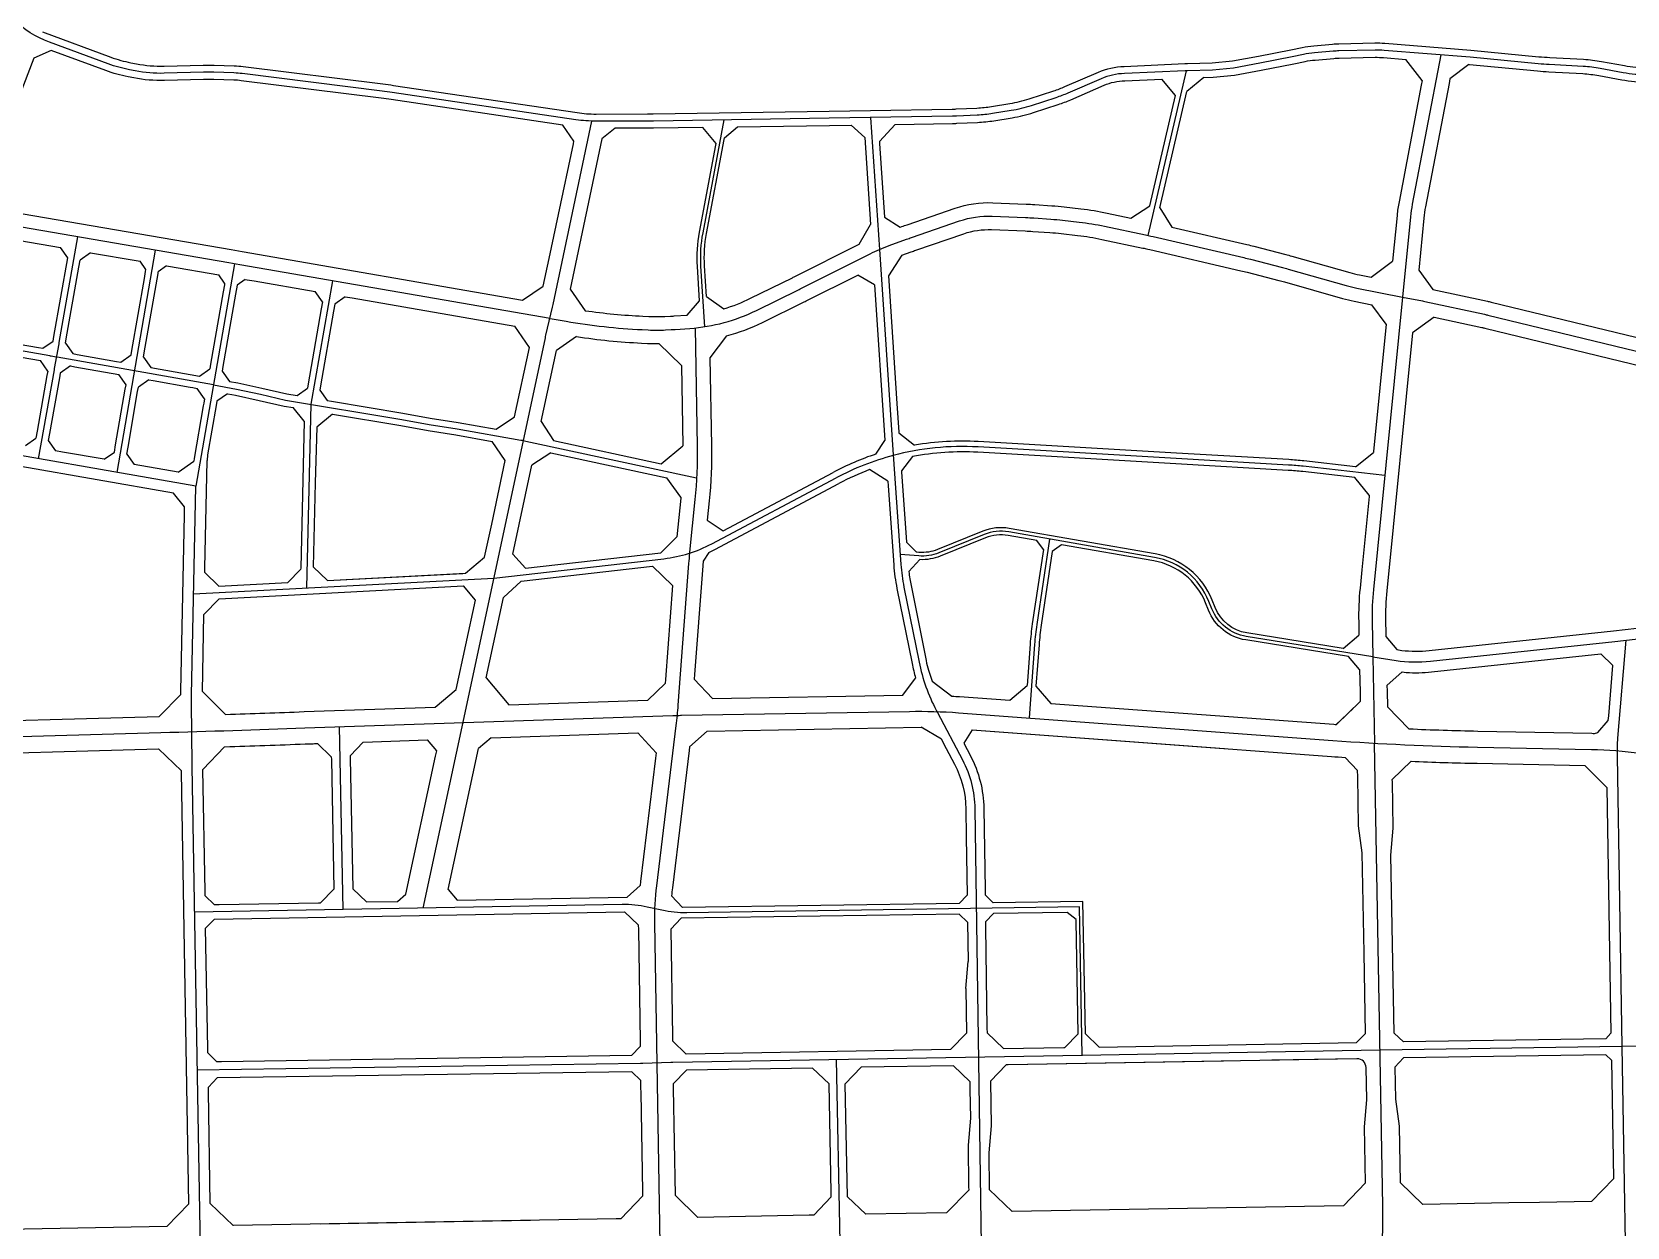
# Model space of a CAD drawing. Extents: x 529262 to 576451, y 2694391 to 2717535.
# Drawn here: x 543685 to 545462, y 2709663 to 2710996 of the extents above; entities that cross this region are included whole.
import ezdxf

# ---------------------------------------------------------------- set-up
doc = ezdxf.new("R2010")
doc.units = 0
doc.layers.add('RD-中线', color=40, linetype='Continuous')
doc.layers.add('RD-红线', color=7, linetype='Continuous')

msp = doc.modelspace()

# ---------------------------------------------------------------- linework, layer by layer
at = {"layer": 'RD-中线', "linetype": 'Continuous'}
for points in [[(545484.942, 2710947.673, -0.04544068), (545457.846, 2710950.141), (545432.381, 2710954.818, 0.03187288), (545413.409, 2710957.065), (545375.646, 2710959.114, -0.01028433), (545363.34, 2710960.035), (545287.517, 2710967.285), (545191.603, 2710974.982, 0.02549476), (545181.416, 2710975.278), (545141.202, 2710974.398, 0.015906), (545134.851, 2710974.056), (545113.861, 2710972.257, 0.03045046), (545101.822, 2710970.482), (545089.212, 2710967.831), (545053.196, 2710960.723), (545023.683, 2710955.341), (545000.416, 2710953.106), (544972.509, 2710952.334, 0.00424259), (544969.966, 2710952.242), (544902.133, 2710949.213, 0.09541727), (544876.29, 2710943.458), (544839.084, 2710927.316, -0.02357731), (544825.863, 2710922.306), (544798.343, 2710913.336, -0.03857795), (544775.882, 2710907.889), (544755.243, 2710904.54, -0.02876402), (544738.091, 2710902.762), (544714.927, 2710901.7, -0.0074924), (544710.434, 2710901.561), (544573.196, 2710899.387), (544573.196, 2710899.387), (544377.241, 2710896.283, -0.0033508), (544370.54, 2710896.222), (544313.338, 2710896.083, -0.03749211), (544290.934, 2710897.71), (544086.275, 2710928.11, 0.00579318), (544074.818, 2710929.677), (543918.985, 2710949.145, 0.02296042), (543909.834, 2710949.864), (543887.492, 2710950.59, 0.01467812), (543875.752, 2710950.626), (543832.142, 2710949.481, -0.05435405), (543799.736, 2710952.156), (543793.354, 2710953.39, -0.04094143), (543769.737, 2710959.997), (543704.306, 2710984.226, -0.1005191), (543663.709, 2711009.396)], [(543692.106, 2710519.685), (543709.613, 2710618.869, -0.0011648), (543709.859, 2710620.245), (543714.837, 2710647.7, 0.00145837), (543715.145, 2710649.423), (543735.771, 2710767.089)], [(544644.435, 2710523.405, 0.05719559), (544580.749, 2710498.424)], [(544852.04, 2710020.128), (544414.312, 2710013.639, -0.05786213), (544386.771, 2710016.424), (544370.447, 2710020.012, 0.058625), (544342.541, 2710022.791), (543865.936, 2710014.276)], [(544855.234, 2709854.635), (544398.862, 2709846.798, 0.00447588), (544396.714, 2709846.742), (544365.275, 2709845.639, -0.00503205), (544362.86, 2709845.579), (543868.919, 2709838.196)]]:
    msp.add_lwpolyline(points, format="xyb", dxfattribs=at)
at = {"layer": 'RD-中线', "linetype": 'Continuous', "flags": 128}
for points in [[(545254.683, 2710969.92), (545222.919, 2710803.451, 0.02331533), (545220.89, 2710789.617), (545211.993, 2710700.06)], [(544165.073, 2710226.156), (544256.795, 2710654.714, -0.00496497), (544257.447, 2710657.621), (544264.756, 2710688.736, 0.00542116), (544265.465, 2710691.911), (544308.771, 2710896.072)], [(544434.519, 2710667.006), (544430.256, 2710734.518, -0.0620481), (544432.511, 2710771.536), (544456.065, 2710897.532)], [(545211.993, 2710700.06), (545179.598, 2710373.986, 0.02984748), (545178.19, 2710338.228), (545178.992, 2710298.772)], [(544423.579, 2710665.614), (544426.018, 2710533.917, -0.0298559), (544423.562, 2710474.309), (544417.608, 2710415.494, 0.00050674), (544417.507, 2710414.486, 0.00050674)], [(543886.815, 2710602.097), (543912.709, 2710597.436), (543939.423, 2710591.7), (543967.202, 2710585.242), (544096.951, 2710563.687), (544127.424, 2710558.055), (544158.36, 2710553.218), (544229.537, 2710540.571, -0.00922519), (544234.967, 2710539.502), (544425.411, 2710498.362)], [(543867.195, 2710489.102), (543586.447, 2710538.141, -0.00759559), (543582.866, 2710538.823), (543544.775, 2710546.676)], [(545192.219, 2710501.027), (545101.481, 2710511.344, 0.01384047), (545084.936, 2710512.763), (544959.851, 2710520.008), (544738.963, 2710532.941, 0.07967529), (544644.435, 2710523.405)], [(544643.986, 2710529.734), (544653.046, 2710402.029, 0.03194871), (544656.474, 2710376.727), (544673.291, 2710293.155, 0.07181026), (544692.456, 2710239.31), (544693.643, 2710237.059)], [(544442.302, 2710424.919), (544580.749, 2710498.424, -0.05719562)], [(543883.419, 2709053.54), (543873.535, 2709590.813, 0.00082388), (543873.515, 2709591.802), (543871.605, 2709679.856, -0.00118837), (543871.577, 2709681.282), (543863.184, 2710176.749, -0.00197055), (543863.153, 2710179.114), (543862.535, 2710247.392, -0.00721273), (543862.581, 2710256.046), (543867.195, 2710489.102)], [(545178.992, 2710298.772), (545037.926, 2710321.705, -0.26276421), (544999.55, 2710352.426), (544996.187, 2710360.801, 0.25964775), (544935.705, 2710409.801), (544773.143, 2710438.179, 0.14006092), (544745.823, 2710435.286), (544695.279, 2710414.875, -0.11475902), (544672.898, 2710411.372), (544652.275, 2710412.885)], [(544818.635, 2710430.237), (544804.435, 2710334.939, 0.01853122), (544801.976, 2710312.845), (544795.911, 2710230.803)], [(544199.436, 2710386.713), (544388.992, 2710408.374, 0.0938494), (544442.302, 2710424.919)], [(544417.507, 2710414.486, 0.005827), (544416.492, 2710402.876), (544404.552, 2710245.107, -0.00574204), (544403.553, 2710233.667, -0.00574204)], [(542903.502, 2710311.08), (543451.582, 2710210.559, 0.05235837), (543514.056, 2710205.753), (543828.214, 2710214.505, 0.00267531), (543988.643, 2710219.829), (544398.885, 2710233.512, -0.00200272), (544403.689, 2710233.653, -0.00200272)], [(544403.553, 2710233.667, -0.00572328), (544402.297, 2710222.29), (544380.517, 2710043.765, 0.03447852), (544378.35, 2710002.497), (544384.253, 2709643.819)], [(544403.689, 2710233.653, -0.00200059), (544408.49, 2710233.756), (544662.65, 2710238.161)], [(544662.65, 2710238.161, -0.02273281), (544717.159, 2710236.627), (545134.255, 2710205.783, 0.01345122), (545295.463, 2710198.214), (545422.694, 2710195.668, -0.027271), (545477.044, 2710191.609, -0.00116986), (545478.9, 2710191.364), (545711.401, 2710160.08, 0.01533597), (545741.903, 2710156.925), (546082.349, 2710132.23)], [(544693.643, 2710237.059), (544721.618, 2710184.015, -0.11828569), (544735.463, 2710129.76), (544750.555, 2709079.374)], [(545451.772, 2710208.414, 0.02491739), (545451.118, 2710188.503), (545456.633, 2709864.524)]]:
    msp.add_lwpolyline(points, format="xyb", dxfattribs=at)
at = {"layer": 'RD-中线'}
for points in [[(544928.629, 2710768.715), (544971.236, 2710952.294)], [(544262.103, 2710676.059), (543916.22, 2710735.948), (543904.039, 2710738.093), (543590.569, 2710792.111), (543589.918, 2710792.231)], [(545456.633, 2709864.524), (545187.103, 2709860.353)], [(545719.354, 2709868.59), (545456.633, 2709864.524)]]:
    msp.add_lwpolyline(points, dxfattribs=at)
at = {"layer": 'RD-中线', "linetype": 'Continuous', "flags": 128}
for points in [[(544619.316, 2710900.118), (544629.107, 2710753.115)], [(543779.722, 2710504.381), (543822.505, 2710752.143)], [(544629.107, 2710753.115), (544643.986, 2710529.734)], [(543910.239, 2710737.001), (543867.195, 2710489.102)], [(544019.482, 2710718.068), (543995.6, 2710580.524)], [(543995.6, 2710580.524), (543990.609, 2710375.77)], [(543864.821, 2710369.179), (544199.436, 2710386.713)], [(545460.795, 2710317.372), (545451.772, 2710208.414)], [(545178.992, 2710298.772), (545180.949, 2710202.511)], [(544027.12, 2710221.112), (544031.066, 2710017.226)], [(544120.7, 2710018.827), (544165.073, 2710226.156)], [(545456.633, 2709864.524), (545471.857, 2708970.226)], [(544585.477, 2709646.492), (544581.44, 2709849.933)]]:
    msp.add_lwpolyline(points, dxfattribs=at)
at = {"layer": 'RD-中线'}
for points in [[(544618.782, 2710748.296, -0.02879222), (544639.912, 2710757.418), (544659.402, 2710764.532, -0.00472934), (544664.751, 2710766.427), (544718.325, 2710784.84, -0.09284117), (544754.753, 2710790.193), (544792.062, 2710788.728, -0.00754087), (544801.097, 2710788.237), (544820.2, 2710786.908, -0.01095246), (544833.287, 2710785.71), (544851.7, 2710783.616, -0.0238271), (544879.907, 2710779.039), (544925.765, 2710769.336, -0.00488441), (544931.487, 2710768.067), (544933.99, 2710767.486)], [(544933.99, 2710767.486), (545035.247, 2710743.985, -0.00643079), (545042.741, 2710742.144), (545078.158, 2710732.958, -0.00544597), (545084.465, 2710731.249), (545149.341, 2710712.905, 0.02025961), (545161.158, 2710710.075), (545211.993, 2710700.06)], [(544262.103, 2710676.059), (544279.932, 2710673, 0.03050774), (544364.769, 2710663.722), (544371.496, 2710663.399, 0.02407608), (544390.746, 2710663.403), (544396.949, 2710663.703, 0.00551519), (544401.353, 2710663.965), (544417.883, 2710665.131, 0.09705971), (544492.143, 2710685.198), (544538.79, 2710708.16, 0.00266729), (544540.699, 2710709.113), (544618.782, 2710748.296, -0.01424582)], [(545211.993, 2710700.06), (545234.195, 2710695.685, -0.00446922), (545236.821, 2710695.143), (545303.416, 2710680.781, -0.0065006), (545307.217, 2710679.91), (545495.667, 2710634.11), (545768.724, 2710566.011)], [(543886.814, 2710602.098), (543712.795, 2710632.933, -0.00177677), (543711.746, 2710633.123), (543706.121, 2710634.161, 0.00248969), (543704.65, 2710634.425), (543579.398, 2710656.251, 0.00015078), (543579.101, 2710656.303), (543564.682, 2710658.807)], [(545178.992, 2710298.772), (545204.782, 2710294.876, 0.06415831), (545243.11, 2710294.039), (545448.571, 2710315.969), (545733.87, 2710348.713)]]:
    msp.add_lwpolyline(points, format="xyb", dxfattribs=at)
at = {"layer": 'RD-中线', "linetype": 'Continuous'}
msp.add_lwpolyline([(543862.528, 2710215.5), (543862.523, 2710215.759)], dxfattribs=at)
at = {"layer": 'RD-中线', "flags": 128}
msp.add_lwpolyline([(545235.348, 2709073.097), (545235.348, 2709223.587, 0.09316551), (545221.698, 2709296.206), (545206.826, 2709334.37, -0.08911467), (545193.202, 2709403.775), (545189.635, 2709625.774, -0.00676317), (545189.628, 2709628.479), (545190.236, 2709683.832, 0.00724134), (545190.225, 2709686.728), (545180.949, 2710202.511)], format="xyb", dxfattribs=at)
for points in [[(544855.019, 2709854.493), (544852.04, 2710020.136)], [(545039.287, 2709857.795), (544855.234, 2709854.635)], [(545187.103, 2709860.333), (545039.287, 2709857.795)]]:
    msp.add_lwpolyline(points, dxfattribs=at)
at = {"layer": 'RD-红线'}
msp.add_line((545160.938, 2709868.901), (545170.764, 2709879.08), dxfattribs=at)
at = {"layer": 'RD-红线', "linetype": 'Continuous'}
msp.add_line((545204.088, 2709805.716), (545208.127, 2709775.784), dxfattribs=at)
for points in [[(543696.313, 2710995.716), (543772.515, 2710967.5, 0.04094143), (543794.873, 2710961.245), (543801.254, 2710960.011, 0.05435405), (543831.932, 2710957.479), (543875.542, 2710958.623, -0.01467812), (543887.751, 2710958.585), (543910.094, 2710957.86, -0.02296042), (543919.977, 2710957.084), (544075.81, 2710937.615, -0.00579318), (544087.45, 2710936.024), (544292.109, 2710905.623, 0.03749211), (544313.319, 2710904.083), (544370.521, 2710904.222, 0.0033508), (544377.115, 2710904.282), (544573.069, 2710907.386), (544573.07, 2710907.386), (544619.189, 2710908.117), (544710.307, 2710909.56, 0.0074924), (544714.56, 2710909.692), (544737.724, 2710910.753, 0.02876402), (544753.962, 2710912.437), (544774.601, 2710915.785, 0.03857795), (544795.864, 2710920.943), (544823.384, 2710929.912, 0.02357731), (544835.9, 2710934.655), (544873.106, 2710950.797, -0.09520754), (544901.838, 2710957.208), (544969.609, 2710960.234, -0.00424259), (544972.288, 2710960.331), (544999.923, 2710961.096), (545022.581, 2710963.272), (545051.704, 2710968.583), (545087.614, 2710975.67), (545100.176, 2710978.311, -0.03045046), (545113.177, 2710980.228), (545134.168, 2710982.027, -0.015906), (545141.027, 2710982.396), (545181.241, 2710983.276, -0.02549476), (545192.243, 2710982.956), (545288.217, 2710975.255), (545364.102, 2710967.999, 0.01028433), (545376.079, 2710967.102), (545413.842, 2710965.053, -0.03187288), (545433.826, 2710962.686), (545459.291, 2710958.009, 0.04544068), (545484.942, 2710955.673)], [(545233.955, 2710941.321), (545215.909, 2710965.005, 0.44635179)], [(544959.184, 2710924.694), (544943.903, 2710943.07, 0.49653116)], [(544990.488, 2710944.828), (544971.559, 2710929.358, 0.34115341)], [(545286.098, 2710959.373), (545264.852, 2710943.186, 0.38278945)], [(544288.724, 2710873.853), (544276.255, 2710891.803, 0.43236019)], [(544447.11, 2710871.397), (544432.128, 2710889.152, 0.47427913)], [(544646.791, 2710892.552), (544629.116, 2710873.358, 0.42913359)], [(543877.02, 2710586.603), (543868.912, 2710598.161, 0.41320134)], [(543902.41, 2710592.177), (543890.786, 2710584.046, 0.41603276)], [(544650.748, 2710548.585), (544668.319, 2710534.809, 0.44619284)], [(543847.561, 2710504.713), (543864.921, 2710516.923, 0.41450905)], [(544665.789, 2710522.141), (544653.665, 2710506.35, 0.37960861)], [(545159.766, 2710510.756), (545179.712, 2710526.861, 0.41837621)], [(545174.966, 2710479.091), (545159.088, 2710498.755, 0.41006313)], [(543854.739, 2710466.192), (543842.323, 2710481.265, 0.37004024)], [(545193.532, 2710321.547), (545205.834, 2710307.096, 0.35650389)], [(545446.432, 2710289.337), (545433.2, 2710302.26, 0.47070522)], [(544371.043, 2710250.594), (544390.32, 2710269.073, 0.38267014)], [(544422.774, 2710273.864), (544443.063, 2710252.358, 0.44168382)], [(545211.679, 2710282.181), (545194.641, 2710267.015, 0.46092072)], [(543826.298, 2710232.459), (543850.597, 2710256.955, 0.400326)], [(543874.666, 2710260.182), (543900.477, 2710234.7, 0.4296672)], [(544380.443, 2710191.792), (544359.924, 2710214.203, 0.46029864)], [(544437.056, 2710216.248), (544417.55, 2710198.673, 0.37413976)], [(544698.165, 2710207.049), (544675.619, 2710220.383, 0.28290566)], [(543851.265, 2710171.858), (543825.572, 2710196.425, 0.41741388)], [(543899.428, 2710198.647), (543875.245, 2710173.237, 0.40965428)], [(544018.267, 2710187.589), (544002.77, 2710202.29, 0.41831707)], [(544053.746, 2710203.99), (544039.249, 2710188.708, 0.41012192)], [(544135.757, 2710194.301), (544125.645, 2710206.388, 0.48768298)], [(544196.5, 2710208.752), (544182.332, 2710196.899, 0.34437244)], [(544006.393, 2710024.786), (544021.122, 2710040.074, 0.41464954)], [(544042.12, 2710040.405), (544057.385, 2710025.697, 0.41377772)], [(544148.666, 2710039.597), (544158.623, 2710027.506, 0.48290212)], [(544347.799, 2710030.886), (544362.42, 2710044.067, 0.37398729)], [(543877.629, 2710032.497), (543887.806, 2710022.668, 0.41448485)], [(544091.896, 2710026.314), (544101.496, 2710034.22, 0.34870669)], [(543888.059, 2710006.67), (543878.239, 2709996.502, 0.41394232)], [(544360.387, 2710000.085), (544345.121, 2710014.836, 0.41462565)], [(544352.768, 2709854.429), (544362.617, 2709864.592, 0.41465661)], [(544398.52, 2709870.807), (544413.775, 2709856.056, 0.41442218)], [(543880.596, 2709857.353), (543890.744, 2709847.523, 0.41362994)], [(543891.089, 2709829.526), (543881.24, 2709819.358, 0.41479743)], [(544363.242, 2709826.597), (544353.094, 2709836.432, 0.41377065)], [(544414.05, 2709838.058), (544399.31, 2709822.813, 0.41400498)], [(545422.581, 2709691.759), (545447.14, 2709717.181, 0.4140753)], [(544340.798, 2709672.503), (544365.36, 2709697.911, 0.41394463)], [(544401.353, 2709698.627), (544426.811, 2709674.043, 0.41479164)], [(544704.035, 2709679.153), (544728.571, 2709704.508, 0.41302376)], [(544751.565, 2709705.102), (544777, 2709680.465, 0.41512955)], [(545146.203, 2709686.924), (545170.761, 2709712.37, 0.41435688)], [(545209.256, 2709713.019), (545234.689, 2709688.472, 0.41407026)], [(543834.897, 2709663.687), (543859.443, 2709689.106, 0.41388856)], [(543883.438, 2709689.57), (543908.869, 2709664.997, 0.41434176)], [(544555.849, 2709676.421), (544575.476, 2709696.815, 0.41462611)], [(544593.474, 2709697.09), (544613.839, 2709677.49, 0.41380113)]]:
    msp.add_lwpolyline(points, format="xyb", dxfattribs=at)
at = {"layer": 'RD-红线'}
for points in [[(543686.855, 2710966.379), (543645.27, 2710858.603), (543636.518, 2710835.918)], [(543706.058, 2710975.046), (543686.855, 2710966.379)], [(544930.633, 2710801.677), (544959.184, 2710924.694)], [(544941.451, 2710799.631), (544971.559, 2710929.358)], [(544319.9, 2710876.247), (544284.381, 2710708.797)], [(545138.185, 2710223.543), (545156.989, 2710241.382)], [(545167.14, 2710080.565), (545163.101, 2710110.498), (545162.109, 2710165.65), (545161.994, 2710172.059)], [(545199.191, 2710078.022), (545201.651, 2710108.072), (545200.718, 2710159.935), (545200.685, 2710161.789), (545200.677, 2710162.247)], [(545202.76, 2709879.572), (545199.191, 2710078.022)], [(545213.008, 2709869.755), (545202.76, 2709879.572)], [(545438.473, 2709873.244), (545213.008, 2709869.755)], [(545012.48, 2709848.334), (544772.519, 2709844.213)], [(545203.443, 2709841.578), (545213.287, 2709851.757)], [(545203.443, 2709841.578), (545204.088, 2709805.716)], [(545438.798, 2709855.247), (545213.287, 2709851.757)], [(545169.633, 2709775.127), (545172.093, 2709805.176)], [(544753.548, 2709775.928), (544750.979, 2709745.888)]]:
    msp.add_lwpolyline(points, dxfattribs=at)
for points in [[(544276.255, 2710891.803), (544085.099, 2710920.197, 0.00579318), (544073.827, 2710921.738), (543917.994, 2710941.207, 0.02296042), (543909.575, 2710941.868), (543887.232, 2710942.594, 0.01467812), (543875.962, 2710942.629), (543832.352, 2710941.484, -0.05435405), (543798.218, 2710944.302), (543791.836, 2710945.535, -0.04094143), (543766.96, 2710952.495), (543706.058, 2710975.046)], [(544432.128, 2710889.152), (544377.368, 2710888.284, -0.0033508), (544370.56, 2710888.222), (544334.537, 2710888.134)], [(544612.786, 2710877.771), (544597.582, 2710891.773, 0.3994493)], [(544334.537, 2710888.134), (544319.9, 2710876.247, 0.35355165)], [(544652.15, 2710777.853), (544654.259, 2710778.623, -0.00472934), (544659.876, 2710780.613), (544713.449, 2710799.026, -0.09284117), (544755.342, 2710805.182), (544792.65, 2710803.716, -0.00754087), (544802.137, 2710803.2), (544821.241, 2710801.872, -0.01095246), (544834.982, 2710800.614), (544853.394, 2710798.52, -0.0238271), (544883.012, 2710793.714), (544909.373, 2710788.136)], [(544909.373, 2710788.136), (544930.633, 2710801.677, 0.40850267)], [(544634.721, 2710789.201), (544652.15, 2710777.853, 0.499895)], [(544941.451, 2710799.631), (544954.915, 2710778.028, 0.41421356)], [(544606.596, 2710758.964), (544619.229, 2710781.049, 0.30173782)], [(544654.16, 2710746.651), (544664.545, 2710750.441, -0.00472934), (544669.627, 2710752.242), (544723.201, 2710770.655, -0.09284117), (544754.164, 2710775.205), (544791.473, 2710773.74, -0.00754087), (544800.056, 2710773.273), (544819.16, 2710771.945, -0.01095246), (544831.592, 2710770.806), (544850.005, 2710768.712, -0.0238271), (544876.802, 2710764.364), (544922.66, 2710754.661, -0.00488441), (544928.096, 2710753.455), (544930.599, 2710752.874), (545031.856, 2710729.373, -0.00643079), (545038.975, 2710727.624), (545074.392, 2710718.438, -0.00544597), (545080.384, 2710716.814), (545145.26, 2710698.471, 0.02025961), (545158.258, 2710695.358), (545177.886, 2710691.491)], [(544954.915, 2710778.028), (545038.639, 2710758.597, -0.00643079), (545046.507, 2710756.664), (545081.924, 2710747.478, -0.00544597), (545088.547, 2710745.683), (545153.422, 2710727.339, 0.02025961), (545164.057, 2710724.792), (545177.105, 2710722.221)], [(543724.551, 2710743.625), (543716.4, 2710755.206, 0.41505977)], [(543749.906, 2710749.432), (543738.358, 2710741.304, 0.41336786)], [(544455.581, 2710687.026, 0.04348306), (544485.518, 2710698.655), (544532.165, 2710721.618, 0.0026971), (544533.951, 2710722.509), (544606.596, 2710758.964)], [(544654.16, 2710746.651), (544639.096, 2710723.516, 0.33342667)], [(543811.693, 2710730.665), (543805.168, 2710739.91, 0.41431467)], [(543834.732, 2710734.815), (543825.49, 2710728.292, 0.41411247)], [(545177.105, 2710722.221), (545200.874, 2710739.867, 0.44247169)], [(545230.05, 2710730.093), (545245.736, 2710708.566, 0.381381)], [(543899.408, 2710715.542), (543892.885, 2710724.794, 0.41458681)], [(543922.446, 2710719.647), (543913.199, 2710713.133, 0.41407505)], [(544231.447, 2710696.59), (544254.424, 2710712.147, 0.40325152)], [(544458.803, 2710656.786, 0.04973915), (544498.767, 2710671.74), (544545.415, 2710694.702, 0.00264065), (544547.447, 2710695.716), (544604.907, 2710724.551)], [(544623.709, 2710713.795), (544604.907, 2710724.551, 0.5364077)], [(544008.307, 2710694.627), (544000.16, 2710706.191, 0.41435209)], [(544033.662, 2710700.39), (544022.103, 2710692.247, 0.41407505)], [(544284.381, 2710708.797), (544301.107, 2710684.85, 0.43386752)], [(544414.774, 2710679.949), (544428.689, 2710695.857, 0.41206579)], [(544436.413, 2710700.481), (544455.581, 2710687.026, 0.48038724)], [(545245.736, 2710708.566), (545306.578, 2710695.444, -0.0065006), (545310.76, 2710694.486), (545484.407, 2710652.284)], [(544301.107, 2710684.85, 0.02361629), (544365.487, 2710678.705), (544372.215, 2710678.382, 0.02407608), (544390.021, 2710678.385), (544396.224, 2710678.686, 0.00551519), (544400.298, 2710678.928), (544414.774, 2710679.949)], [(545193.922, 2710669.891), (545177.886, 2710691.491, 0.38650902)], [(545247.204, 2710677.559), (545223.085, 2710659.986, 0.44782649)], [(545247.204, 2710677.559), (545300.253, 2710666.119, -0.0065006), (545303.675, 2710665.334), (545492.081, 2710619.545), (545744.048, 2710556.705), (545746.737, 2710556.035)], [(544239.102, 2710643.722), (544222.957, 2710667.614, 0.42580002)], [(543696.753, 2710642.907), (543708.32, 2710651.032, 0.41391818)], [(543722.095, 2710648.532), (543730.2, 2710636.958, 0.41367384)], [(544291.599, 2710655.926), (544269.057, 2710640.336, 0.3964477)], [(544291.599, 2710655.926, 0.02547333), (544364.05, 2710648.739)], [(544364.05, 2710648.739), (544370.777, 2710648.416, 0.0143583), (544383.121, 2710648.179)], [(544408.354, 2710623.643), (544383.121, 2710648.179, 0.41157404)], [(544458.803, 2710656.786), (544440.202, 2710632.155, 0.34550691)], [(543702.274, 2710617.561), (543694.143, 2710629.151, 0.41485305)], [(543727.646, 2710623.193), (543716.053, 2710615.084, 0.41440946)], [(543783.683, 2710627.481), (543795.282, 2710635.626, 0.41549883)], [(543809.052, 2710633.097), (543817.162, 2710621.549, 0.41292946)], [(543789.496, 2710602.122), (543781.387, 2710613.67, 0.41292946)], [(543814.866, 2710607.738), (543803.267, 2710599.593, 0.41549883)], [(543871.239, 2710611.967), (543882.837, 2710620.102, 0.41522651)], [(543896.602, 2710617.546), (543904.683, 2710605.993, 0.4123967)], [(543980.099, 2710590.195), (543991.59, 2710598.349, 0.41207775)], [(544005.426, 2710596.199), (544013.64, 2710584.623, 0.41635261)], [(543988.136, 2710561.588), (543975.599, 2710576.751, 0.3737063)], [(544019.434, 2710569.469), (544001.98, 2710555.037, 0.45591528)], [(544201.837, 2710552.602), (544222.587, 2710566.557, 0.40400127)], [(544252.148, 2710561.332), (544265.949, 2710539.971, 0.41365504)], [(543677.463, 2710534.425), (543689.032, 2710542.538, 0.41369259)], [(543702.829, 2710540.164), (543710.956, 2710528.575, 0.41473472)], [(544212.117, 2710517.635), (544197.664, 2710539.124, 0.42450014)], [(544385.794, 2710514.082), (544410.013, 2710534.001, 0.48369013)], [(544625.018, 2710524.922), (544635.274, 2710540.16, 0.34192733)], [(543764.999, 2710519.135), (543776.574, 2710527.284, 0.4147814)], [(543790.358, 2710524.837), (543798.492, 2710513.284, 0.41364595)], [(543880.388, 2710524.167), (543879.763, 2710517.662, 0.03804978)], [(544263.086, 2710526.266), (544241.684, 2710512.439, 0.41477231)], [(544407.739, 2710476.882), (544392.06, 2710498.405, 0.38124108)], [(544638.452, 2710494.692), (544618.205, 2710507.669, 0.50169144)], [(544437.318, 2710451.332), (544454.884, 2710439.524, 0.59934573)], [(544385.66, 2710415.039), (544403.288, 2710432.895, 0.35265166)], [(544659.317, 2710426.684), (544670.408, 2710415.565, 0.37262149)], [(544811.824, 2710418.457), (544804.47, 2710428.649, 0.40693515)], [(544167.841, 2710392.067), (544189.128, 2710410.222, 0.33906473)], [(544220.492, 2710413.422), (544234.68, 2710397.786, 0.51282498)], [(544439.082, 2710415.284), (544432.744, 2710405.591, 0.2572533)], [(544832.062, 2710423.833), (544821.612, 2710416.293, 0.42152963)], [(543877.294, 2710392.945), (543893.076, 2710377.669, 0.43550658)], [(543969.897, 2710381.694), (543984.107, 2710396.308, 0.39191615)], [(543998.185, 2710399.349), (544013.966, 2710384.004, 0.43686816)], [(544398.602, 2710378.508), (544376.389, 2710399.888, 0.47081638)], [(544674.135, 2710407.29), (544661.841, 2710393.904, 0.45812793)], [(544178.854, 2710362.22), (544165.462, 2710377.923, 0.49357978)], [(544230.035, 2710383.164), (544210.156, 2710365.126, 0.32203)], [(543893.42, 2710363.668), (543876.365, 2710346.049, 0.39323638)], [(545205.834, 2710307.096), (545211.116, 2710306.132, 0.05582698), (545241.837, 2710305.972), (545447.25, 2710327.896), (545707.204, 2710357.731), (545710.276, 2710358.084)], [(545146.087, 2710308.174), (545163.491, 2710323.284, 0.46842595)], [(545211.679, 2710282.181), (545216.121, 2710281.571, 0.04370567), (545244.384, 2710282.107), (545433.2, 2710302.26)], [(545164.276, 2710284.658), (545151.686, 2710299.159, 0.36200263)], [(544191.006, 2710275.65), (544216.285, 2710245.432, 0.48768298)], [(544655.291, 2710256.036), (544669.447, 2710275.175, 0.49334099)], [(544687.799, 2710271.923), (544709.931, 2710255.149, 0.30322963)], [(544774.3, 2710250.45), (544793.578, 2710267.074, 0.41421906)], [(544133.885, 2710242.683), (544157.498, 2710262.437, 0.34437244)], [(544803.551, 2710266.336), (544820.175, 2710247.058, 0.41420806)], [(545138.299, 2710223.535), (545165.001, 2710248.985, 0.44042944)], [(545195.125, 2710243.206), (545218.975, 2710218.741, 0.39497483)], [(544732.6, 2710217.436), (544723.018, 2710202.798, 0.58925741)], [(545429.655, 2710214.421), (545441.338, 2710227.823, 0.32825983)], [(545161.994, 2710172.059), (545148.028, 2710186.753, 0.38901837)], [(545221.561, 2710182.587), (545200.677, 2710162.247, 0.43260355)], [(545439.717, 2710153.244), (545415.221, 2710177.814, 0.40340762)], [(544397.438, 2710032.641), (544409.568, 2710019.569, 0.44511137)], [(544717.983, 2710024.141), (544726.848, 2710033.27, 0.41407992)], [(544746.846, 2710033.574), (544755.978, 2710024.705, 0.41434722)], [(544408.29, 2710007.549), (544396.47, 2709995.353, 0.41469235)], [(544727.279, 2710003.273), (544718.147, 2710012.142, 0.41434722)], [(544756.143, 2710012.706), (544747.277, 2710003.577, 0.41407992)], [(544848.328, 2710004.103), (544848.292, 2710006.102), (544838.175, 2710013.922), (544838.181, 2710013.922, 0.41328891)], [(544708.37, 2709861.114), (544726.059, 2709879.37, 0.41339285)], [(544749.054, 2709879.866), (544767.362, 2709862.127, 0.41503475)], [(544835.845, 2709863.303), (544850.585, 2709878.571, 0.41445123)], [(544858.584, 2709878.684), (544873.839, 2709863.956, 0.41397593)], [(545438.473, 2709873.244), (545444.379, 2709879.346, 0.4146663)], [(544572.976, 2709822.832), (544554.67, 2709840.472, 0.41343193)], [(544608.663, 2709841.399), (544590.975, 2709823.045, 0.41499562)], [(544729.834, 2709825.427), (544711.527, 2709843.166, 0.41503475)], [(544770.519, 2709844.179), (544752.83, 2709825.923, 0.41339285)], [(545172.093, 2709805.176), (545171.447, 2709841.07, 0.41397553), (545161.277, 2709850.889), (545066.473, 2709849.261)], [(545444.89, 2709849.35), (545438.798, 2709855.247, 0.41376097)]]:
    msp.add_lwpolyline(points, format="xyb", dxfattribs=at)
at = {"layer": 'RD-红线', "linetype": 'Continuous', "flags": 128}
for points in [[(544990.488, 2710944.828), (545000.91, 2710945.117), (545024.785, 2710947.41), (545054.688, 2710952.863), (545090.809, 2710959.992), (545103.468, 2710962.654, -0.03045046), (545114.544, 2710964.287), (545135.534, 2710966.086, -0.015906), (545141.378, 2710966.4), (545181.591, 2710967.28, -0.02549476), (545190.963, 2710967.007), (545215.909, 2710965.005)], [(544646.791, 2710892.552), (544710.56, 2710893.562, 0.0074924), (544715.293, 2710893.708), (544738.457, 2710894.77, 0.02876402), (544756.524, 2710896.643), (544777.163, 2710899.992, 0.03857795), (544800.822, 2710905.73), (544828.342, 2710914.7, 0.02357731), (544842.268, 2710919.977), (544879.474, 2710936.119, -0.09566638), (544902.425, 2710941.218), (544943.903, 2710943.07)], [(545264.852, 2710943.186), (545263.855, 2710937.96), (545237.648, 2710800.611, 0.02336578), (545235.817, 2710788.134), (545230.05, 2710730.093)], [(545286.098, 2710959.373), (545286.816, 2710959.316), (545362.579, 2710952.072, 0.01028433), (545375.212, 2710951.125), (545412.976, 2710949.077, -0.03187288), (545430.936, 2710946.949), (545456.401, 2710942.272, 0.04544068), (545484.942, 2710939.673), (545522.902, 2710939.673, -0.05007007), (545541.19, 2710937.837), (545581.483, 2710929.665)], [(545233.955, 2710941.321), (545232.956, 2710936.085), (545208.19, 2710806.289, 0.02327193), (545205.964, 2710791.1), (545200.874, 2710739.867)], [(544428.689, 2710695.857), (544426.263, 2710734.266, -0.0620481), (544428.58, 2710772.271), (544446.735, 2710869.391), (544447.11, 2710871.397)], [(544436.413, 2710700.481), (544434.248, 2710734.771, -0.0620481), (544436.443, 2710770.801), (544456.019, 2710875.518), (544456.394, 2710877.524)], [(545223.085, 2710659.986), (545194.524, 2710372.503, 0.02984748), (545193.187, 2710338.533), (545193.45, 2710325.589), (545193.532, 2710321.547)], [(544440.202, 2710632.155), (544442.015, 2710534.213, -0.0298559), (544439.48, 2710472.697), (544437.318, 2710451.332)], [(545159.766, 2710510.756), (545102.159, 2710517.306, 0.01384047), (545085.283, 2710518.753), (544960.198, 2710525.998), (544739.313, 2710538.93, 0.05829738), (544668.319, 2710534.809)], [(544625.018, 2710524.922, 0.04218382), (544577.466, 2710504.606)], [(545159.088, 2710498.755), (545100.803, 2710505.382, 0.01384047), (545084.589, 2710506.773), (544959.504, 2710514.018), (544738.612, 2710526.951, 0.06230029), (544665.789, 2710522.141)], [(544618.205, 2710507.669, 0.0320251), (544584.031, 2710492.241)], [(544638.452, 2710494.692), (544638.821, 2710489.488), (544645.066, 2710401.462, 0.03194871), (544648.632, 2710375.149), (544665.448, 2710291.577, 0.02029913), (544669.447, 2710275.175)], [(544407.739, 2710476.882, -0.00049937), (544407.643, 2710475.92), (544403.288, 2710432.895)], [(545146.087, 2710308.174), (545038.568, 2710325.653, -0.26276421), (545003.262, 2710353.917), (544999.899, 2710362.291, 0.25964775), (544936.393, 2710413.741), (544773.831, 2710442.119, 0.14006092), (544744.325, 2710438.995), (544693.781, 2710418.584, -0.11475902), (544673.191, 2710415.361), (544670.834, 2710415.534), (544670.408, 2710415.565)], [(544804.47, 2710428.649), (544772.456, 2710434.238, 0.14006092), (544747.321, 2710431.577), (544696.777, 2710411.166, -0.10695281), (544674.268, 2710407.286)], [(544811.824, 2710418.457), (544799.49, 2710335.675, 0.01853122), (544796.99, 2710313.214), (544794.311, 2710276.986), (544793.578, 2710267.074)], [(544821.612, 2710416.293), (544809.381, 2710334.202, 0.01853122), (544806.962, 2710312.476), (544803.551, 2710266.336)], [(545151.686, 2710299.159), (545037.284, 2710317.756, -0.26276421), (544995.838, 2710350.936), (544992.475, 2710359.31, 0.25964775), (544935.017, 2710405.86), (544832.062, 2710423.833)], [(544661.841, 2710393.904, 0.02057364), (544664.317, 2710378.305), (544681.134, 2710294.733, 0.01433804), (544683.614, 2710284.007), (544687.799, 2710271.923)], [(544674.268, 2710407.286, -0.00126226), (544674.135, 2710407.29, -0.00126226)], [(545166.717, 2710396.06), (545164.671, 2710375.469, 0.02984748), (545163.193, 2710337.923), (545163.491, 2710323.284)], [(544709.931, 2710255.149, -0.0034673), (544718.483, 2710254.578), (544774.3, 2710250.45)], [(543900.477, 2710234.7, 0.00146133), (543987.997, 2710237.817), (544133.885, 2710242.683)], [(544820.175, 2710247.058), (545135.583, 2710223.734, 0.00021871), (545138.185, 2710223.543), (545138.299, 2710223.535)], [(544732.6, 2710217.436), (545132.928, 2710187.832, 0.00125398), (545148.028, 2710186.753)], [(545218.975, 2710218.741, 0.00644643), (545295.824, 2710216.211), (545423.054, 2710213.664, -0.00140575), (545425.966, 2710213.598), (545429.655, 2710214.421)], [(543899.428, 2710198.647, 0.00149685), (543989.29, 2710201.84), (543998.202, 2710202.138), (543999.729, 2710202.189), (544002.77, 2710202.29)], [(544417.55, 2710198.673), (544417.023, 2710194.355), (544398.385, 2710041.585, 0.00797441), (544397.438, 2710032.641)], [(544698.165, 2710207.049), (544698.241, 2710206.904), (544703.53, 2710196.875), (544712.773, 2710179.35, -0.11828569), (544725.464, 2710129.616), (544725.914, 2710098.325)], [(544723.018, 2710202.798), (544730.464, 2710188.68, -0.11828569), (544745.462, 2710129.903), (544746.76, 2710039.576), (544746.846, 2710033.574)], [(545221.561, 2710182.587, 0.00609534), (545295.103, 2710180.218), (545415.221, 2710177.814)]]:
    msp.add_lwpolyline(points, format="xyb", dxfattribs=at)
for points in [[(544456.394, 2710877.524), (544470.901, 2710889.766)], [(544470.901, 2710889.766), (544573.322, 2710891.388), (544573.322, 2710891.388), (544597.582, 2710891.773)], [(544271.355, 2710791.969), (544288.062, 2710870.732), (544288.724, 2710873.853)], [(544612.786, 2710877.771), (544619.229, 2710781.049)], [(544629.116, 2710873.358), (544629.249, 2710871.36), (544634.721, 2710789.201)], [(543661.721, 2710795.071), (543906.613, 2710752.87), (543918.8, 2710750.724), (544231.447, 2710696.59)], [(544260.97, 2710743.009), (544271.355, 2710791.969)], [(543671.139, 2710763.006), (543716.4, 2710755.206)], [(543749.906, 2710749.432), (543803.196, 2710740.249), (543805.168, 2710739.91)], [(543708.32, 2710651.032), (543709.182, 2710655.952), (543724.551, 2710743.625)], [(543722.095, 2710648.532), (543722.957, 2710653.447), (543736.981, 2710733.447), (543738.358, 2710741.304)], [(543795.282, 2710635.626), (543796.136, 2710640.575), (543809.991, 2710720.807), (543811.352, 2710728.693), (543811.693, 2710730.665)], [(543834.732, 2710734.815), (543836.703, 2710734.475), (543892.885, 2710724.794)], [(544254.424, 2710712.147), (544260.97, 2710743.009)], [(543809.052, 2710633.097), (543809.899, 2710638.003), (543825.15, 2710726.322), (543825.49, 2710728.292)], [(543899.408, 2710715.542), (543899.066, 2710713.569), (543897.695, 2710705.677), (543883.695, 2710625.046), (543882.837, 2710620.102)], [(543913.199, 2710713.133), (543911.489, 2710703.285), (543897.452, 2710622.441), (543896.602, 2710617.546)], [(543922.446, 2710719.647), (543924.416, 2710719.306), (543932.295, 2710717.941), (544000.16, 2710706.191)], [(544623.709, 2710713.795), (544635.244, 2710540.609), (544635.274, 2710540.16)], [(544639.096, 2710723.516), (544648.557, 2710581.479), (544650.681, 2710549.589), (544650.681, 2710549.588), (544650.748, 2710548.585)], [(544008.307, 2710694.627), (544006.938, 2710686.741), (543992.439, 2710603.24), (543991.59, 2710598.349)], [(544033.662, 2710700.39), (544041.541, 2710699.026), (544222.957, 2710667.614)], [(544022.103, 2710692.247), (544020.735, 2710684.369), (544006.288, 2710601.161), (544005.426, 2710596.199)], [(543605.505, 2710658.807), (543691.832, 2710643.764), (543696.753, 2710642.907)], [(545193.922, 2710669.891), (545179.811, 2710527.856), (545179.712, 2710526.861)], [(543603.076, 2710645.02), (543694.143, 2710629.151)], [(544222.587, 2710566.557), (544239.102, 2710643.722)], [(544252.148, 2710561.332), (544269.057, 2710640.336)], [(543727.646, 2710623.193), (543732.573, 2710622.32), (543781.387, 2710613.67)], [(543730.2, 2710636.958), (543735.114, 2710636.088), (543778.738, 2710628.358), (543783.683, 2710627.481)], [(544408.354, 2710623.643), (544410.013, 2710534.001)], [(543702.274, 2710617.561), (543701.403, 2710612.626), (543690.42, 2710550.402), (543689.032, 2710542.538)], [(543716.053, 2710615.084), (543715.184, 2710610.157), (543704.222, 2710548.056), (543702.829, 2710540.164)], [(543814.866, 2710607.738), (543819.811, 2710606.861), (543861.062, 2710599.552), (543864.006, 2710599.03), (543868.912, 2710598.161)], [(543817.162, 2710621.549), (543871.239, 2710611.967)], [(543904.683, 2710605.993), (543914.064, 2710604.304), (543940.951, 2710598.532), (543968.57, 2710592.111), (543980.099, 2710590.195)], [(543776.574, 2710527.284), (543777.937, 2710535.183), (543788.649, 2710597.216), (543789.496, 2710602.122)], [(543790.358, 2710524.837), (543791.717, 2710532.705), (543802.412, 2710594.644), (543803.267, 2710599.593)], [(543877.02, 2710586.603), (543876.168, 2710581.694), (543875.656, 2710578.749), (543865.436, 2710519.887), (543865.435, 2710519.882), (543864.921, 2710516.923)], [(543902.41, 2710592.177), (543907.361, 2710591.286), (543911.354, 2710590.567), (543937.896, 2710584.869), (543965.834, 2710578.373), (543975.599, 2710576.751)], [(543890.786, 2710584.046), (543889.925, 2710579.089), (543880.388, 2710524.167)], [(544013.64, 2710584.623), (544018.608, 2710583.798), (544098.161, 2710570.582), (544128.601, 2710564.956), (544159.513, 2710560.123), (544201.837, 2710552.602)], [(544019.434, 2710569.469), (544095.741, 2710556.792), (544126.246, 2710551.154), (544157.206, 2710546.313), (544197.664, 2710539.124)], [(543988.136, 2710561.588), (543984.144, 2710397.816), (543984.107, 2710396.308)], [(544001.98, 2710555.037), (544000.467, 2710492.957)], [(544265.949, 2710539.971), (544385.794, 2710514.082)], [(543842.323, 2710481.265), (543586.834, 2710525.892)], [(543764.999, 2710519.135), (543718.851, 2710527.196), (543710.956, 2710528.575)], [(543877.294, 2710392.945), (543877.388, 2710397.677), (543879.763, 2710517.662)], [(544196.995, 2710446.979), (544212.117, 2710517.635)], [(544263.086, 2710526.266), (544392.06, 2710498.405)], [(543847.561, 2710504.713), (543798.492, 2710513.284)], [(544220.492, 2710413.422), (544241.684, 2710512.439)], [(544454.884, 2710439.524), (544577.466, 2710504.606)], [(544653.665, 2710506.35), (544653.736, 2710505.346), (544659.317, 2710426.684)], [(544000.467, 2710492.957), (543998.185, 2710399.349)], [(544439.082, 2710415.284), (544445.585, 2710418.736), (544584.031, 2710492.241)], [(543850.597, 2710256.955), (543850.679, 2710261.082), (543854.554, 2710456.847), (543854.739, 2710466.192)], [(545174.966, 2710479.091), (545174.867, 2710478.096), (545174.814, 2710477.56), (545166.717, 2710396.06)], [(545174.867, 2710478.096), (545174.814, 2710477.56)], [(544189.128, 2710410.222), (544196.995, 2710446.979)], [(544234.68, 2710397.786), (544385.66, 2710415.039)], [(544013.966, 2710384.004), (544167.841, 2710392.067)], [(544013.966, 2710384.004), (544164.729, 2710391.904)], [(544230.035, 2710383.164), (544376.389, 2710399.888)], [(544432.744, 2710405.591), (544431.995, 2710395.702), (544423.188, 2710279.336), (544422.774, 2710273.864)], [(543893.076, 2710377.669), (543969.897, 2710381.694)], [(543893.42, 2710363.668), (544165.462, 2710377.923)], [(544398.602, 2710378.508), (544390.658, 2710273.544), (544390.32, 2710269.073)], [(544157.498, 2710262.437), (544178.854, 2710362.22)], [(544191.006, 2710275.65), (544210.156, 2710365.126)], [(543874.666, 2710260.182), (543876.365, 2710346.049)], [(545164.276, 2710284.658), (545164.777, 2710260.027), (545165.001, 2710248.985)], [(545441.338, 2710227.823), (545441.792, 2710233.299), (545446.432, 2710289.337)], [(545194.641, 2710267.015), (545194.759, 2710261.211), (545194.768, 2710260.746), (545195.125, 2710243.206)], [(544216.285, 2710245.432), (544371.043, 2710250.594)], [(544443.063, 2710252.358), (544655.291, 2710256.036)], [(543555.894, 2710224.926), (543826.298, 2710232.459)], [(544196.5, 2710208.752), (544359.924, 2710214.203)], [(544437.056, 2710216.248), (544675.619, 2710220.383)], [(544732.6, 2710217.436), (545013.514, 2710196.663)], [(543557.035, 2710188.944), (543562.833, 2710189.105), (543825.572, 2710196.425)], [(544053.746, 2710203.99), (544125.645, 2710206.388)], [(544148.666, 2710039.597), (544182.332, 2710196.899)], [(544018.267, 2710187.589), (544018.326, 2710184.547), (544021.122, 2710040.074)], [(544039.249, 2710188.708), (544039.306, 2710185.751), (544042.12, 2710040.405)], [(544101.496, 2710034.22), (544134.418, 2710188.044), (544135.757, 2710194.301)], [(544380.443, 2710191.792), (544379.736, 2710185.994), (544362.947, 2710048.383), (544362.42, 2710044.067)], [(543859.443, 2709689.106), (543851.291, 2710170.354), (543851.265, 2710171.858)], [(543877.629, 2710032.497), (543877.544, 2710037.501), (543875.245, 2710173.237)], [(545439.717, 2710153.244), (545444.379, 2709879.346)], [(543834.897, 2709663.687), (543477.713, 2709657.239), (543430.36, 2709712.554), (543487.968, 2710042.546)], [(543887.806, 2710022.668), (543893.126, 2710022.763), (544003.889, 2710024.742), (544006.393, 2710024.786)], [(544057.385, 2710025.697), (544091.896, 2710026.314)], [(544158.623, 2710027.506), (544347.799, 2710030.886)], [(544717.983, 2710024.141), (544409.568, 2710019.569)], [(544855.932, 2710026.186), (544755.978, 2710024.705)], [(543888.059, 2710006.67), (544345.121, 2710014.836)], [(544360.387, 2710000.085), (544360.469, 2709995.079), (544362.518, 2709870.599), (544362.617, 2709864.592)], [(544718.147, 2710012.142), (544408.29, 2710007.549)], [(544747.277, 2710003.577), (544747.363, 2709997.581), (544748.983, 2709884.865), (544749.054, 2709879.866)], [(544838.181, 2710013.922), (544756.143, 2710012.706)], [(543880.596, 2709857.353), (543880.512, 2709862.342), (543878.239, 2709996.502)], [(544396.47, 2709995.353), (544398.437, 2709875.809), (544398.52, 2709870.807)], [(545444.89, 2709849.35), (545447.135, 2709717.452), (545447.14, 2709717.181)], [(544365.36, 2709697.911), (544365.278, 2709702.906), (544363.461, 2709813.317), (544363.379, 2709818.313), (544363.341, 2709820.606), (544363.242, 2709826.597)], [(544399.31, 2709822.813), (544399.392, 2709817.817), (544401.351, 2709698.755), (544401.353, 2709698.627)], [(544575.476, 2709696.815), (544575.377, 2709701.821), (544575.374, 2709701.949), (544572.976, 2709822.832)], [(544593.474, 2709697.09), (544590.975, 2709823.045)], [(544729.834, 2709825.427), (544729.96, 2709816.716), (544730.42, 2709784.67)], [(544752.83, 2709825.923), (544752.83, 2709825.92), (544753.548, 2709775.928)], [(543883.438, 2709689.57), (543881.325, 2709814.349), (543881.24, 2709819.358)], [(544730.42, 2709784.67), (544727.851, 2709754.63)], [(545170.761, 2709712.37), (545169.633, 2709775.127)], [(545208.127, 2709775.784), (545209.256, 2709713.019)], [(544727.851, 2709754.63), (544728.527, 2709707.592), (544728.57, 2709704.635), (544728.571, 2709704.508)], [(544750.979, 2709745.888), (544750.98, 2709745.866), (544751.564, 2709705.229), (544751.565, 2709705.102)], [(545146.203, 2709686.924), (544777.127, 2709680.467), (544777, 2709680.465)], [(545422.581, 2709691.759), (545364.626, 2709690.745), (545330.631, 2709690.151), (545234.689, 2709688.472)], [(544340.798, 2709672.503), (544335.803, 2709672.416), (543909.258, 2709665.004), (543908.869, 2709664.997)], [(544006.634, 2709666.824), (544240.368, 2709670.886)], [(544555.849, 2709676.421), (544550.843, 2709676.329), (544426.811, 2709674.043)], [(544704.035, 2709679.153), (544703.907, 2709679.151), (544613.839, 2709677.49)]]:
    msp.add_lwpolyline(points, dxfattribs=at)
at = {"layer": 'RD-红线', "flags": 128}
for points in [[(544725.914, 2710098.325), (544726.848, 2710033.27)], [(545170.764, 2709879.08), (545169.145, 2709969.061), (545167.14, 2710080.565)], [(544858.584, 2709878.684), (544855.932, 2710026.186)], [(544727.279, 2710003.273), (544727.91, 2709959.405)], [(544850.585, 2709878.571), (544848.328, 2710004.103)], [(544725.341, 2709929.365), (544727.91, 2709959.405)], [(544725.341, 2709929.365), (544726.059, 2709879.37)], [(544708.37, 2709861.114), (544413.775, 2709856.056)], [(544767.362, 2709862.127), (544834.627, 2709863.282), (544835.845, 2709863.303)], [(544873.839, 2709863.956), (545160.923, 2709868.885)], [(544352.768, 2709854.429), (543895.734, 2709847.598), (543890.744, 2709847.523)], [(544554.67, 2709840.472), (544414.05, 2709838.058)], [(544711.527, 2709843.166), (544608.663, 2709841.399)], [(545161.181, 2709850.887), (544772.519, 2709844.213), (544770.519, 2709844.179)], [(544353.094, 2709836.432), (543891.089, 2709829.526)]]:
    msp.add_lwpolyline(points, dxfattribs=at)

doc.saveas('drawing.dxf')
